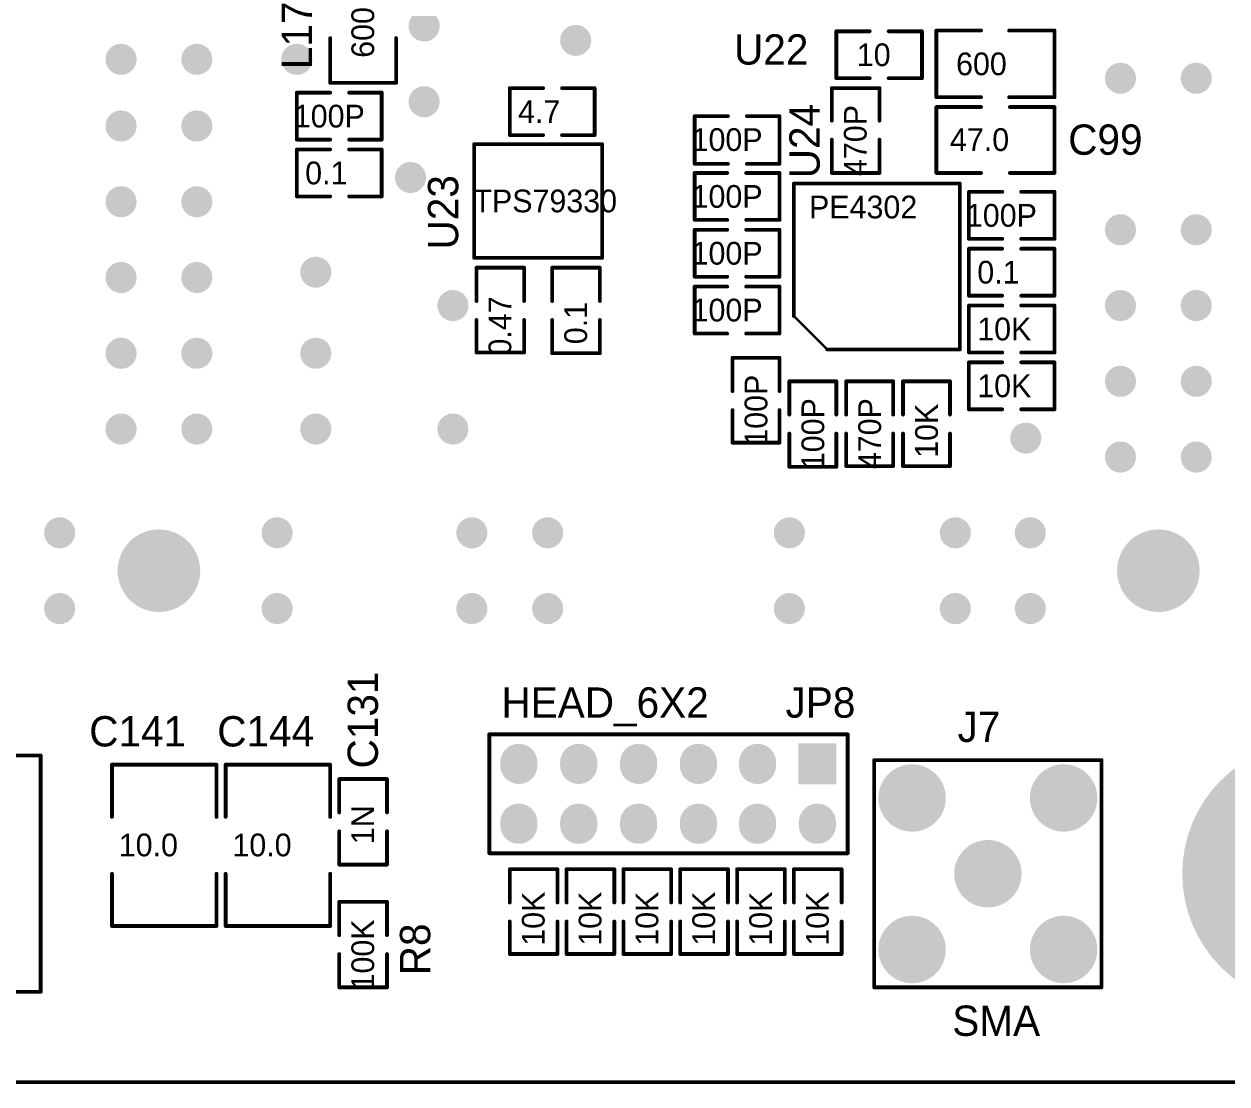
# Model space of a CAD drawing. Extents: x 3.3 to 12.8, y -4.6 to 5.5.
# Drawn here: x 9.709 to 11.297, y -4.626 to -3.227 of the extents above; entities that cross this region are included whole.
import ezdxf

# ---------------------------------------------------------------- set-up
doc = ezdxf.new("R2010")
doc.units = 0
doc.header["$MEASUREMENT"] = 0
for name, color, linetype in [('1', 5, 'CONTINUOUS'), ('2', 1, 'CONTINUOUS'), ('5', 7, 'CONTINUOUS')]:
    doc.layers.add(name, color=color, linetype=linetype)

msp = doc.modelspace()

# ---------------------------------------------------------------- linework, layer by layer
at = {"layer": '1', "const_width": 0.003}
for points in [[(10.781, -3.2357), (10.825, -3.2357, -1), (10.825, -3.2377), (10.781, -3.2377, -1), (10.781, -3.2357)], [(10.782, -3.2367), (10.782, -3.2987, -1), (10.78, -3.2987), (10.78, -3.2367, -1), (10.782, -3.2367)], [(10.894, -3.2377), (10.85, -3.2377, -1), (10.85, -3.2357), (10.894, -3.2357, -1), (10.894, -3.2377)], [(10.895, -3.2367), (10.895, -3.2987, -1), (10.893, -3.2987), (10.893, -3.2367, -1), (10.895, -3.2367)], [(10.913, -3.2347), (10.972, -3.2347, -1), (10.972, -3.2367), (10.913, -3.2367, -1), (10.913, -3.2347)], [(10.914, -3.2357), (10.914, -3.3237, -1), (10.912, -3.3237), (10.912, -3.2357, -1), (10.914, -3.2357)], [(11.069, -3.2367), (11.009, -3.2367, -1), (11.009, -3.2347), (11.069, -3.2347, -1), (11.069, -3.2367)], [(11.07, -3.2357), (11.07, -3.3237, -1), (11.068, -3.3237), (11.068, -3.2357, -1), (11.07, -3.2357)], [(10.112, -3.3047), (10.112, -3.2457, -1), (10.114, -3.2457), (10.114, -3.3047, -1), (10.112, -3.3047)], [(10.199, -3.3047), (10.199, -3.2457, -1), (10.201, -3.2457), (10.201, -3.3047, -1), (10.199, -3.3047)], [(10.781, -3.2977), (10.825, -3.2977, -1), (10.825, -3.2997), (10.781, -3.2997, -1), (10.781, -3.2977)], [(10.894, -3.2997), (10.85, -3.2997, -1), (10.85, -3.2977), (10.894, -3.2977, -1), (10.894, -3.2997)], [(10.069, -3.3167), (10.113, -3.3167, -1), (10.113, -3.3187), (10.069, -3.3187, -1), (10.069, -3.3167)], [(10.07, -3.3177), (10.07, -3.3797, -1), (10.068, -3.3797), (10.068, -3.3177, -1), (10.07, -3.3177)], [(10.2, -3.3057), (10.113, -3.3057, -1), (10.113, -3.3037), (10.2, -3.3037, -1), (10.2, -3.3057)], [(10.181, -3.3187), (10.138, -3.3187, -1), (10.138, -3.3167), (10.181, -3.3167, -1), (10.181, -3.3187)], [(10.182, -3.3177), (10.182, -3.3797, -1), (10.18, -3.3797), (10.18, -3.3177, -1), (10.182, -3.3177)], [(10.35, -3.3107), (10.394, -3.3107, -1), (10.394, -3.3127), (10.35, -3.3127, -1), (10.35, -3.3107)], [(10.351, -3.3117), (10.351, -3.3737, -1), (10.349, -3.3737), (10.349, -3.3117, -1), (10.351, -3.3117)], [(10.462, -3.3127), (10.419, -3.3127, -1), (10.419, -3.3107), (10.462, -3.3107, -1), (10.462, -3.3127)], [(10.463, -3.3117), (10.463, -3.3737, -1), (10.461, -3.3737), (10.461, -3.3117, -1), (10.463, -3.3117)], [(10.776, -3.3117), (10.776, -3.3547, -1), (10.774, -3.3547), (10.774, -3.3117, -1), (10.776, -3.3117)], [(10.775, -3.3107), (10.838, -3.3107, -1), (10.838, -3.3127), (10.775, -3.3127, -1), (10.775, -3.3107)], [(10.839, -3.3117), (10.839, -3.3547, -1), (10.837, -3.3547), (10.837, -3.3117, -1), (10.839, -3.3117)], [(10.913, -3.3227), (10.972, -3.3227, -1), (10.972, -3.3247), (10.913, -3.3247, -1), (10.913, -3.3227)], [(11.069, -3.3247), (11.009, -3.3247, -1), (11.009, -3.3227), (11.069, -3.3227, -1), (11.069, -3.3247)], [(10.594, -3.3477), (10.638, -3.3477, -1), (10.638, -3.3497), (10.594, -3.3497, -1), (10.594, -3.3477)], [(10.595, -3.3487), (10.595, -3.4117, -1), (10.593, -3.4117), (10.593, -3.3487, -1), (10.595, -3.3487)], [(10.706, -3.3497), (10.663, -3.3497, -1), (10.663, -3.3477), (10.706, -3.3477, -1), (10.706, -3.3497)], [(10.707, -3.3487), (10.707, -3.4117, -1), (10.705, -3.4117), (10.705, -3.3487, -1), (10.707, -3.3487)], [(10.972, -3.3377), (10.913, -3.3377, -1), (10.913, -3.3357), (10.972, -3.3357, -1), (10.972, -3.3377)], [(10.914, -3.3367), (10.914, -3.4237, -1), (10.912, -3.4237), (10.912, -3.3367, -1), (10.914, -3.3367)], [(11.01, -3.3357), (11.069, -3.3357, -1), (11.069, -3.3377), (11.01, -3.3377, -1), (11.01, -3.3357)], [(11.068, -3.4237), (11.068, -3.3367, -1), (11.07, -3.3367), (11.07, -3.4237, -1), (11.068, -3.4237)], [(10.069, -3.3787), (10.113, -3.3787, -1), (10.113, -3.3807), (10.069, -3.3807, -1), (10.069, -3.3787)], [(10.181, -3.3807), (10.138, -3.3807, -1), (10.138, -3.3787), (10.181, -3.3787, -1), (10.181, -3.3807)], [(10.35, -3.3727), (10.394, -3.3727, -1), (10.394, -3.3747), (10.35, -3.3747, -1), (10.35, -3.3727)], [(10.462, -3.3747), (10.419, -3.3747, -1), (10.419, -3.3727), (10.462, -3.3727, -1), (10.462, -3.3747)], [(10.774, -3.4237), (10.774, -3.3797, -1), (10.776, -3.3797), (10.776, -3.4237, -1), (10.774, -3.4237)], [(10.837, -3.4237), (10.837, -3.3797, -1), (10.839, -3.3797), (10.839, -3.4237, -1), (10.837, -3.4237)], [(10.069, -3.3917), (10.113, -3.3917, -1), (10.113, -3.3937), (10.069, -3.3937, -1), (10.069, -3.3917)], [(10.07, -3.3927), (10.07, -3.4547, -1), (10.068, -3.4547), (10.068, -3.3927, -1), (10.07, -3.3927)], [(10.181, -3.3937), (10.138, -3.3937, -1), (10.138, -3.3917), (10.181, -3.3917, -1), (10.181, -3.3937)], [(10.182, -3.3927), (10.182, -3.4547, -1), (10.18, -3.4547), (10.18, -3.3927, -1), (10.182, -3.3927)], [(10.303, -3.3847), (10.472, -3.3847, -1), (10.472, -3.3867), (10.303, -3.3867, -1), (10.303, -3.3847)], [(10.302, -3.5357), (10.302, -3.3857, -1), (10.304, -3.3857), (10.304, -3.5357, -1), (10.302, -3.5357)], [(10.471, -3.5357), (10.471, -3.3857, -1), (10.473, -3.3857), (10.473, -3.5357, -1), (10.471, -3.5357)], [(10.594, -3.4107), (10.638, -3.4107, -1), (10.638, -3.4127), (10.594, -3.4127, -1), (10.594, -3.4107)], [(10.706, -3.4127), (10.663, -3.4127, -1), (10.663, -3.4107), (10.706, -3.4107, -1), (10.706, -3.4127)], [(10.594, -3.4227), (10.637, -3.4227, -1), (10.637, -3.4247), (10.594, -3.4247, -1), (10.594, -3.4227)], [(10.595, -3.4237), (10.595, -3.4857, -1), (10.593, -3.4857), (10.593, -3.4237, -1), (10.595, -3.4237)], [(10.706, -3.4247), (10.662, -3.4247, -1), (10.662, -3.4227), (10.706, -3.4227, -1), (10.706, -3.4247)], [(10.707, -3.4237), (10.707, -3.4857, -1), (10.705, -3.4857), (10.705, -3.4237, -1), (10.707, -3.4237)], [(10.775, -3.4227), (10.838, -3.4227, -1), (10.838, -3.4247), (10.775, -3.4247, -1), (10.775, -3.4227)], [(10.972, -3.4247), (10.913, -3.4247, -1), (10.913, -3.4227), (10.972, -3.4227, -1), (10.972, -3.4247)], [(11.01, -3.4227), (11.069, -3.4227, -1), (11.069, -3.4247), (11.01, -3.4247, -1), (11.01, -3.4227)], [(10.725, -3.4367), (10.944, -3.4367, -1), (10.944, -3.4387), (10.725, -3.4387, -1), (10.725, -3.4367)], [(10.724, -3.6127), (10.724, -3.4377, -1), (10.726, -3.4377), (10.726, -3.6127, -1), (10.724, -3.6127)], [(10.943, -3.6567), (10.943, -3.4377, -1), (10.945, -3.4377), (10.945, -3.6567, -1), (10.943, -3.6567)], [(10.069, -3.4537), (10.113, -3.4537, -1), (10.113, -3.4557), (10.069, -3.4557, -1), (10.069, -3.4537)], [(10.181, -3.4557), (10.138, -3.4557, -1), (10.138, -3.4537), (10.181, -3.4537, -1), (10.181, -3.4557)], [(10.956, -3.4477), (11, -3.4477, -1), (11, -3.4497), (10.956, -3.4497, -1), (10.956, -3.4477)], [(10.955, -3.5107), (10.955, -3.4487, -1), (10.957, -3.4487), (10.957, -3.5107, -1), (10.955, -3.5107)], [(11.069, -3.4497), (11.025, -3.4497, -1), (11.025, -3.4477), (11.069, -3.4477, -1), (11.069, -3.4497)], [(11.068, -3.5107), (11.068, -3.4487, -1), (11.07, -3.4487), (11.07, -3.5107, -1), (11.068, -3.5107)], [(10.594, -3.4847), (10.637, -3.4847, -1), (10.637, -3.4867), (10.594, -3.4867, -1), (10.594, -3.4847)], [(10.706, -3.4867), (10.662, -3.4867, -1), (10.662, -3.4847), (10.706, -3.4847, -1), (10.706, -3.4867)], [(10.594, -3.4977), (10.637, -3.4977, -1), (10.637, -3.4997), (10.594, -3.4997, -1), (10.594, -3.4977)], [(10.595, -3.4987), (10.595, -3.5607, -1), (10.593, -3.5607), (10.593, -3.4987, -1), (10.595, -3.4987)], [(10.706, -3.4997), (10.662, -3.4997, -1), (10.662, -3.4977), (10.706, -3.4977, -1), (10.706, -3.4997)], [(10.707, -3.4987), (10.707, -3.5607, -1), (10.705, -3.5607), (10.705, -3.4987, -1), (10.707, -3.4987)], [(10.956, -3.5097), (11, -3.5097, -1), (11, -3.5117), (10.956, -3.5117, -1), (10.956, -3.5097)], [(11.069, -3.5117), (11.025, -3.5117, -1), (11.025, -3.5097), (11.069, -3.5097, -1), (11.069, -3.5117)], [(10.956, -3.5227), (11, -3.5227, -1), (11, -3.5247), (10.956, -3.5247, -1), (10.956, -3.5227)], [(10.955, -3.5857), (10.955, -3.5237, -1), (10.957, -3.5237), (10.957, -3.5857, -1), (10.955, -3.5857)], [(11.069, -3.5247), (11.025, -3.5247, -1), (11.025, -3.5227), (11.069, -3.5227, -1), (11.069, -3.5247)], [(11.068, -3.5857), (11.068, -3.5237, -1), (11.07, -3.5237), (11.07, -3.5857, -1), (11.068, -3.5857)], [(10.303, -3.5347), (10.472, -3.5347, -1), (10.472, -3.5367), (10.303, -3.5367, -1), (10.303, -3.5347)], [(10.307, -3.5487), (10.307, -3.5927, -1), (10.305, -3.5927), (10.305, -3.5487, -1), (10.307, -3.5487)], [(10.369, -3.5497), (10.306, -3.5497, -1), (10.306, -3.5477), (10.369, -3.5477, -1), (10.369, -3.5497)], [(10.37, -3.5487), (10.37, -3.5927, -1), (10.368, -3.5927), (10.368, -3.5487, -1), (10.37, -3.5487)], [(10.407, -3.5487), (10.407, -3.5927, -1), (10.405, -3.5927), (10.405, -3.5487, -1), (10.407, -3.5487)], [(10.406, -3.5477), (10.469, -3.5477, -1), (10.469, -3.5497), (10.406, -3.5497, -1), (10.406, -3.5477)], [(10.47, -3.5487), (10.47, -3.5927, -1), (10.468, -3.5927), (10.468, -3.5487, -1), (10.47, -3.5487)], [(10.594, -3.5597), (10.637, -3.5597, -1), (10.637, -3.5617), (10.594, -3.5617, -1), (10.594, -3.5597)], [(10.594, -3.5727), (10.637, -3.5727, -1), (10.637, -3.5747), (10.594, -3.5747, -1), (10.594, -3.5727)], [(10.595, -3.5737), (10.595, -3.6357, -1), (10.593, -3.6357), (10.593, -3.5737, -1), (10.595, -3.5737)], [(10.706, -3.5617), (10.662, -3.5617, -1), (10.662, -3.5597), (10.706, -3.5597, -1), (10.706, -3.5617)], [(10.706, -3.5747), (10.662, -3.5747, -1), (10.662, -3.5727), (10.706, -3.5727, -1), (10.706, -3.5747)], [(10.707, -3.5737), (10.707, -3.6357, -1), (10.705, -3.6357), (10.705, -3.5737, -1), (10.707, -3.5737)], [(10.956, -3.5847), (11, -3.5847, -1), (11, -3.5867), (10.956, -3.5867, -1), (10.956, -3.5847)], [(11.069, -3.5867), (11.025, -3.5867, -1), (11.025, -3.5847), (11.069, -3.5847, -1), (11.069, -3.5867)], [(10.956, -3.5977), (11, -3.5977, -1), (11, -3.5997), (10.956, -3.5997, -1), (10.956, -3.5977)], [(10.957, -3.5987), (10.957, -3.6607, -1), (10.955, -3.6607), (10.955, -3.5987, -1), (10.957, -3.5987)], [(11.069, -3.5997), (11.025, -3.5997, -1), (11.025, -3.5977), (11.069, -3.5977, -1), (11.069, -3.5997)], [(11.07, -3.5987), (11.07, -3.6607, -1), (11.068, -3.6607), (11.068, -3.5987, -1), (11.07, -3.5987)], [(10.305, -3.6607), (10.305, -3.6177, -1), (10.307, -3.6177), (10.307, -3.6607, -1), (10.305, -3.6607)], [(10.368, -3.6607), (10.368, -3.6177, -1), (10.37, -3.6177), (10.37, -3.6607, -1), (10.368, -3.6607)], [(10.405, -3.6617), (10.405, -3.6177, -1), (10.407, -3.6177), (10.407, -3.6617, -1), (10.405, -3.6617)], [(10.468, -3.6617), (10.468, -3.6177, -1), (10.47, -3.6177), (10.47, -3.6617, -1), (10.468, -3.6617)], [(10.769, -3.6567), (10.725, -3.6127, -1), (10.725, -3.6127), (10.769, -3.6567, -1), (10.769, -3.6567)], [(10.594, -3.6347), (10.637, -3.6347, -1), (10.637, -3.6367), (10.594, -3.6367, -1), (10.594, -3.6347)], [(10.706, -3.6367), (10.662, -3.6367, -1), (10.662, -3.6347), (10.706, -3.6347, -1), (10.706, -3.6367)], [(10.369, -3.6617), (10.306, -3.6617, -1), (10.306, -3.6597), (10.369, -3.6597, -1), (10.369, -3.6617)], [(10.406, -3.6607), (10.469, -3.6607, -1), (10.469, -3.6627), (10.406, -3.6627, -1), (10.406, -3.6607)], [(10.645, -3.6677), (10.645, -3.7117, -1), (10.643, -3.7117), (10.643, -3.6677, -1), (10.645, -3.6677)], [(10.644, -3.6667), (10.706, -3.6667, -1), (10.706, -3.6687), (10.644, -3.6687, -1), (10.644, -3.6667)], [(10.707, -3.6677), (10.707, -3.7117, -1), (10.705, -3.7117), (10.705, -3.6677, -1), (10.707, -3.6677)], [(10.769, -3.6557), (10.944, -3.6557, -1), (10.944, -3.6577), (10.769, -3.6577, -1), (10.769, -3.6557)], [(10.956, -3.6597), (11, -3.6597, -1), (11, -3.6617), (10.956, -3.6617, -1), (10.956, -3.6597)], [(11.069, -3.6617), (11.025, -3.6617, -1), (11.025, -3.6597), (11.069, -3.6597, -1), (11.069, -3.6617)], [(10.956, -3.6727), (11, -3.6727, -1), (11, -3.6747), (10.956, -3.6747, -1), (10.956, -3.6727)], [(10.957, -3.6737), (10.957, -3.7357, -1), (10.955, -3.7357), (10.955, -3.6737, -1), (10.957, -3.6737)], [(11.069, -3.6747), (11.025, -3.6747, -1), (11.025, -3.6727), (11.069, -3.6727, -1), (11.069, -3.6747)], [(11.07, -3.6737), (11.07, -3.7357, -1), (11.068, -3.7357), (11.068, -3.6737, -1), (11.07, -3.6737)], [(10.72, -3.6987), (10.72, -3.7427, -1), (10.718, -3.7427), (10.718, -3.6987, -1), (10.72, -3.6987)], [(10.719, -3.6977), (10.781, -3.6977, -1), (10.781, -3.6997), (10.719, -3.6997, -1), (10.719, -3.6977)], [(10.782, -3.6987), (10.782, -3.7427, -1), (10.78, -3.7427), (10.78, -3.6987, -1), (10.782, -3.6987)], [(10.795, -3.6987), (10.795, -3.7427, -1), (10.793, -3.7427), (10.793, -3.6987, -1), (10.795, -3.6987)], [(10.856, -3.6997), (10.794, -3.6997, -1), (10.794, -3.6977), (10.856, -3.6977, -1), (10.856, -3.6997)], [(10.857, -3.6987), (10.857, -3.7427, -1), (10.855, -3.7427), (10.855, -3.6987, -1), (10.857, -3.6987)], [(10.87, -3.6987), (10.87, -3.7427, -1), (10.868, -3.7427), (10.868, -3.6987, -1), (10.87, -3.6987)], [(10.931, -3.6997), (10.869, -3.6997, -1), (10.869, -3.6977), (10.931, -3.6977, -1), (10.931, -3.6997)], [(10.932, -3.6987), (10.932, -3.7427, -1), (10.93, -3.7427), (10.93, -3.6987, -1), (10.932, -3.6987)], [(10.643, -3.7797), (10.643, -3.7367, -1), (10.645, -3.7367), (10.645, -3.7797, -1), (10.643, -3.7797)], [(10.705, -3.7797), (10.705, -3.7367, -1), (10.707, -3.7367), (10.707, -3.7797, -1), (10.705, -3.7797)], [(10.956, -3.7347), (11, -3.7347, -1), (11, -3.7367), (10.956, -3.7367, -1), (10.956, -3.7347)], [(11.069, -3.7367), (11.025, -3.7367, -1), (11.025, -3.7347), (11.069, -3.7347, -1), (11.069, -3.7367)], [(10.644, -3.7787), (10.706, -3.7787, -1), (10.706, -3.7807), (10.644, -3.7807, -1), (10.644, -3.7787)], [(10.718, -3.8117), (10.718, -3.7677, -1), (10.72, -3.7677), (10.72, -3.8117, -1), (10.718, -3.8117)], [(10.78, -3.8117), (10.78, -3.7677, -1), (10.782, -3.7677), (10.782, -3.8117, -1), (10.78, -3.8117)], [(10.793, -3.8107), (10.793, -3.7677, -1), (10.795, -3.7677), (10.795, -3.8107, -1), (10.793, -3.8107)], [(10.855, -3.8107), (10.855, -3.7677, -1), (10.857, -3.7677), (10.857, -3.8107, -1), (10.855, -3.8107)], [(10.868, -3.8107), (10.868, -3.7677, -1), (10.87, -3.7677), (10.87, -3.8107, -1), (10.868, -3.8107)], [(10.93, -3.8107), (10.93, -3.7677, -1), (10.932, -3.7677), (10.932, -3.8107, -1), (10.93, -3.8107)], [(10.719, -3.8107), (10.781, -3.8107, -1), (10.781, -3.8127), (10.719, -3.8127, -1), (10.719, -3.8107)], [(10.856, -3.8117), (10.794, -3.8117, -1), (10.794, -3.8097), (10.856, -3.8097, -1), (10.856, -3.8117)], [(10.931, -3.8117), (10.869, -3.8117, -1), (10.869, -3.8097), (10.931, -3.8097, -1), (10.931, -3.8117)], [(10.796, -4.1657), (10.323, -4.1657, -1), (10.323, -4.1637), (10.796, -4.1637, -1), (10.796, -4.1657)], [(10.322, -4.3217), (10.322, -4.1647, -1), (10.324, -4.1647), (10.324, -4.3217, -1), (10.322, -4.3217)], [(10.795, -4.3217), (10.795, -4.1647, -1), (10.797, -4.1647), (10.797, -4.3217, -1), (10.795, -4.3217)], [(9.563, -4.1917), (9.731, -4.1917, -1), (9.731, -4.1937), (9.563, -4.1937, -1), (9.563, -4.1917)], [(9.73, -4.5047), (9.73, -4.1927, -1), (9.732, -4.1927), (9.732, -4.5047, -1), (9.73, -4.5047)], [(9.824, -4.2737), (9.824, -4.2047, -1), (9.826, -4.2047), (9.826, -4.2737, -1), (9.824, -4.2737)], [(9.825, -4.2037), (9.963, -4.2037, -1), (9.963, -4.2057), (9.825, -4.2057, -1), (9.825, -4.2037)], [(9.962, -4.2737), (9.962, -4.2047, -1), (9.964, -4.2047), (9.964, -4.2737, -1), (9.962, -4.2737)], [(9.974, -4.2737), (9.974, -4.2047, -1), (9.976, -4.2047), (9.976, -4.2737, -1), (9.974, -4.2737)], [(9.975, -4.2037), (10.113, -4.2037, -1), (10.113, -4.2057), (9.975, -4.2057, -1), (9.975, -4.2037)], [(10.112, -4.2737), (10.112, -4.2047, -1), (10.114, -4.2047), (10.114, -4.2737, -1), (10.112, -4.2737)], [(11.131, -4.1997), (10.831, -4.1997, -1), (10.831, -4.1977), (11.131, -4.1977, -1), (11.131, -4.1997)], [(10.83, -4.4987), (10.83, -4.1987, -1), (10.832, -4.1987), (10.832, -4.4987, -1), (10.83, -4.4987)], [(11.13, -4.4987), (11.13, -4.1987, -1), (11.132, -4.1987), (11.132, -4.4987, -1), (11.13, -4.4987)], [(10.126, -4.2237), (10.126, -4.2677, -1), (10.124, -4.2677), (10.124, -4.2237, -1), (10.126, -4.2237)], [(10.125, -4.2227), (10.188, -4.2227, -1), (10.188, -4.2247), (10.125, -4.2247, -1), (10.125, -4.2227)], [(10.189, -4.2237), (10.189, -4.2677, -1), (10.187, -4.2677), (10.187, -4.2237, -1), (10.189, -4.2237)], [(10.124, -4.3367), (10.124, -4.2927, -1), (10.126, -4.2927), (10.126, -4.3367, -1), (10.124, -4.3367)], [(10.187, -4.3367), (10.187, -4.2927, -1), (10.189, -4.2927), (10.189, -4.3367, -1), (10.187, -4.3367)], [(10.796, -4.3227), (10.323, -4.3227, -1), (10.323, -4.3207), (10.796, -4.3207, -1), (10.796, -4.3227)], [(9.826, -4.3487), (9.826, -4.4177, -1), (9.824, -4.4177), (9.824, -4.3487, -1), (9.826, -4.3487)], [(9.964, -4.3487), (9.964, -4.4177, -1), (9.962, -4.4177), (9.962, -4.3487, -1), (9.964, -4.3487)], [(9.976, -4.3487), (9.976, -4.4177, -1), (9.974, -4.4177), (9.974, -4.3487, -1), (9.976, -4.3487)], [(10.114, -4.3487), (10.114, -4.4177, -1), (10.112, -4.4177), (10.112, -4.3487, -1), (10.114, -4.3487)], [(10.125, -4.3357), (10.188, -4.3357, -1), (10.188, -4.3377), (10.125, -4.3377, -1), (10.125, -4.3357)], [(10.351, -4.3427), (10.351, -4.3867, -1), (10.349, -4.3867), (10.349, -4.3427, -1), (10.351, -4.3427)], [(10.35, -4.3417), (10.413, -4.3417, -1), (10.413, -4.3437), (10.35, -4.3437, -1), (10.35, -4.3417)], [(10.414, -4.3427), (10.414, -4.3867, -1), (10.412, -4.3867), (10.412, -4.3427, -1), (10.414, -4.3427)], [(10.426, -4.3427), (10.426, -4.3867, -1), (10.424, -4.3867), (10.424, -4.3427, -1), (10.426, -4.3427)], [(10.425, -4.3417), (10.488, -4.3417, -1), (10.488, -4.3437), (10.425, -4.3437, -1), (10.425, -4.3417)], [(10.489, -4.3427), (10.489, -4.3867, -1), (10.487, -4.3867), (10.487, -4.3427, -1), (10.489, -4.3427)], [(10.501, -4.3427), (10.501, -4.3867, -1), (10.499, -4.3867), (10.499, -4.3427, -1), (10.501, -4.3427)], [(10.5, -4.3417), (10.563, -4.3417, -1), (10.563, -4.3437), (10.5, -4.3437, -1), (10.5, -4.3417)], [(10.564, -4.3427), (10.564, -4.3867, -1), (10.562, -4.3867), (10.562, -4.3427, -1), (10.564, -4.3427)], [(10.576, -4.3427), (10.576, -4.3867, -1), (10.574, -4.3867), (10.574, -4.3427, -1), (10.576, -4.3427)], [(10.575, -4.3417), (10.638, -4.3417, -1), (10.638, -4.3437), (10.575, -4.3437, -1), (10.575, -4.3417)], [(10.639, -4.3427), (10.639, -4.3867, -1), (10.637, -4.3867), (10.637, -4.3427, -1), (10.639, -4.3427)], [(10.651, -4.3427), (10.651, -4.3867, -1), (10.649, -4.3867), (10.649, -4.3427, -1), (10.651, -4.3427)], [(10.65, -4.3417), (10.713, -4.3417, -1), (10.713, -4.3437), (10.65, -4.3437, -1), (10.65, -4.3417)], [(10.714, -4.3427), (10.714, -4.3867, -1), (10.712, -4.3867), (10.712, -4.3427, -1), (10.714, -4.3427)], [(10.726, -4.3427), (10.726, -4.3867, -1), (10.724, -4.3867), (10.724, -4.3427, -1), (10.726, -4.3427)], [(10.725, -4.3417), (10.788, -4.3417, -1), (10.788, -4.3437), (10.725, -4.3437, -1), (10.725, -4.3417)], [(10.789, -4.3427), (10.789, -4.3867, -1), (10.787, -4.3867), (10.787, -4.3427, -1), (10.789, -4.3427)], [(10.125, -4.3847), (10.188, -4.3847, -1), (10.188, -4.3867), (10.125, -4.3867, -1), (10.125, -4.3847)], [(10.126, -4.3857), (10.126, -4.4297, -1), (10.124, -4.4297), (10.124, -4.3857, -1), (10.126, -4.3857)], [(10.189, -4.3857), (10.189, -4.4297, -1), (10.187, -4.4297), (10.187, -4.3857, -1), (10.189, -4.3857)], [(10.349, -4.4547), (10.349, -4.4117, -1), (10.351, -4.4117), (10.351, -4.4547, -1), (10.349, -4.4547)], [(10.412, -4.4547), (10.412, -4.4117, -1), (10.414, -4.4117), (10.414, -4.4547, -1), (10.412, -4.4547)], [(10.424, -4.4547), (10.424, -4.4117, -1), (10.426, -4.4117), (10.426, -4.4547, -1), (10.424, -4.4547)], [(10.487, -4.4547), (10.487, -4.4117, -1), (10.489, -4.4117), (10.489, -4.4547, -1), (10.487, -4.4547)], [(10.499, -4.4547), (10.499, -4.4117, -1), (10.501, -4.4117), (10.501, -4.4547, -1), (10.499, -4.4547)], [(10.562, -4.4547), (10.562, -4.4117, -1), (10.564, -4.4117), (10.564, -4.4547, -1), (10.562, -4.4547)], [(10.574, -4.4547), (10.574, -4.4117, -1), (10.576, -4.4117), (10.576, -4.4547, -1), (10.574, -4.4547)], [(10.637, -4.4547), (10.637, -4.4117, -1), (10.639, -4.4117), (10.639, -4.4547, -1), (10.637, -4.4547)], [(10.649, -4.4547), (10.649, -4.4117, -1), (10.651, -4.4117), (10.651, -4.4547, -1), (10.649, -4.4547)], [(10.712, -4.4547), (10.712, -4.4117, -1), (10.714, -4.4117), (10.714, -4.4547, -1), (10.712, -4.4547)], [(10.724, -4.4547), (10.724, -4.4117, -1), (10.726, -4.4117), (10.726, -4.4547, -1), (10.724, -4.4547)], [(10.787, -4.4547), (10.787, -4.4117, -1), (10.789, -4.4117), (10.789, -4.4547, -1), (10.787, -4.4547)], [(9.825, -4.4167), (9.963, -4.4167, -1), (9.963, -4.4187), (9.825, -4.4187, -1), (9.825, -4.4167)], [(9.975, -4.4167), (10.113, -4.4167, -1), (10.113, -4.4187), (9.975, -4.4187, -1), (9.975, -4.4167)], [(10.126, -4.4547), (10.126, -4.4987, -1), (10.124, -4.4987), (10.124, -4.4547, -1), (10.126, -4.4547)], [(10.189, -4.4547), (10.189, -4.4987, -1), (10.187, -4.4987), (10.187, -4.4547, -1), (10.189, -4.4547)], [(10.35, -4.4537), (10.413, -4.4537, -1), (10.413, -4.4557), (10.35, -4.4557, -1), (10.35, -4.4537)], [(10.425, -4.4537), (10.488, -4.4537, -1), (10.488, -4.4557), (10.425, -4.4557, -1), (10.425, -4.4537)], [(10.5, -4.4537), (10.563, -4.4537, -1), (10.563, -4.4557), (10.5, -4.4557, -1), (10.5, -4.4537)], [(10.575, -4.4537), (10.638, -4.4537, -1), (10.638, -4.4557), (10.575, -4.4557, -1), (10.575, -4.4537)], [(10.65, -4.4537), (10.713, -4.4537, -1), (10.713, -4.4557), (10.65, -4.4557, -1), (10.65, -4.4537)], [(10.725, -4.4537), (10.788, -4.4537, -1), (10.788, -4.4557), (10.725, -4.4557, -1), (10.725, -4.4537)], [(9.563, -4.5037), (9.731, -4.5037, -1), (9.731, -4.5057), (9.563, -4.5057, -1), (9.563, -4.5037)], [(10.188, -4.4997), (10.125, -4.4997, -1), (10.125, -4.4977), (10.188, -4.4977, -1), (10.188, -4.4997)], [(11.131, -4.4997), (10.831, -4.4997, -1), (10.831, -4.4977), (11.131, -4.4977, -1), (11.131, -4.4997)]]:
    msp.add_lwpolyline(points, format="xyb", dxfattribs=at)
at = {"layer": '5'}
for points, const_width in [([(10.237, -3.2197), (10.237, -3.2197, -1), (10.237, -3.2397), (10.237, -3.2397, -1), (10.237, -3.2197)], 0.021), ([(10.437, -3.2387), (10.437, -3.2387, -1), (10.437, -3.2587), (10.437, -3.2587, -1), (10.437, -3.2387)], 0.021), ([(9.837, -3.2637), (9.837, -3.2637, -1), (9.837, -3.2837), (9.837, -3.2837, -1), (9.837, -3.2637)], 0.021), ([(9.937, -3.2637), (9.937, -3.2637, -1), (9.937, -3.2837), (9.937, -3.2837, -1), (9.937, -3.2637)], 0.021), ([(10.069, -3.2637), (10.069, -3.2637, -1), (10.069, -3.2837), (10.069, -3.2837, -1), (10.069, -3.2637)], 0.021), ([(11.156, -3.2887), (11.156, -3.2887, -1), (11.156, -3.3087), (11.156, -3.3087, -1), (11.156, -3.2887)], 0.021), ([(11.256, -3.2887), (11.256, -3.2887, -1), (11.256, -3.3087), (11.256, -3.3087, -1), (11.256, -3.2887)], 0.021), ([(10.237, -3.3197), (10.237, -3.3197, -1), (10.237, -3.3397), (10.237, -3.3397, -1), (10.237, -3.3197)], 0.021), ([(9.837, -3.3517), (9.837, -3.3517, -1), (9.837, -3.3717), (9.837, -3.3717, -1), (9.837, -3.3517)], 0.021), ([(9.937, -3.3517), (9.937, -3.3517, -1), (9.937, -3.3717), (9.937, -3.3717, -1), (9.937, -3.3517)], 0.021), ([(10.219, -3.4197), (10.219, -3.4197, -1), (10.219, -3.4397), (10.219, -3.4397, -1), (10.219, -3.4197)], 0.021), ([(9.837, -3.4517), (9.837, -3.4517, -1), (9.837, -3.4717), (9.837, -3.4717, -1), (9.837, -3.4517)], 0.021), ([(9.937, -3.4517), (9.937, -3.4517, -1), (9.937, -3.4717), (9.937, -3.4717, -1), (9.937, -3.4517)], 0.021), ([(11.156, -3.4887), (11.156, -3.4887, -1), (11.156, -3.5087), (11.156, -3.5087, -1), (11.156, -3.4887)], 0.021), ([(11.256, -3.4887), (11.256, -3.4887, -1), (11.256, -3.5087), (11.256, -3.5087, -1), (11.256, -3.4887)], 0.021), ([(10.094, -3.5447), (10.094, -3.5447, -1), (10.094, -3.5647), (10.094, -3.5647, -1), (10.094, -3.5447)], 0.021), ([(9.837, -3.5517), (9.837, -3.5517, -1), (9.837, -3.5717), (9.837, -3.5717, -1), (9.837, -3.5517)], 0.021), ([(9.937, -3.5517), (9.937, -3.5517, -1), (9.937, -3.5717), (9.937, -3.5717, -1), (9.937, -3.5517)], 0.021), ([(10.275, -3.5887), (10.275, -3.5887, -1), (10.275, -3.6087), (10.275, -3.6087, -1), (10.275, -3.5887)], 0.021), ([(11.156, -3.5887), (11.156, -3.5887, -1), (11.156, -3.6087), (11.156, -3.6087, -1), (11.156, -3.5887)], 0.021), ([(11.256, -3.5887), (11.256, -3.5887, -1), (11.256, -3.6087), (11.256, -3.6087, -1), (11.256, -3.5887)], 0.021), ([(9.837, -3.6517), (9.837, -3.6517, -1), (9.837, -3.6717), (9.837, -3.6717, -1), (9.837, -3.6517)], 0.021), ([(9.937, -3.6517), (9.937, -3.6517, -1), (9.937, -3.6717), (9.937, -3.6717, -1), (9.937, -3.6517)], 0.021), ([(10.094, -3.6517), (10.094, -3.6517, -1), (10.094, -3.6717), (10.094, -3.6717, -1), (10.094, -3.6517)], 0.021), ([(11.156, -3.6887), (11.156, -3.6887, -1), (11.156, -3.7087), (11.156, -3.7087, -1), (11.156, -3.6887)], 0.021), ([(11.256, -3.6887), (11.256, -3.6887, -1), (11.256, -3.7087), (11.256, -3.7087, -1), (11.256, -3.6887)], 0.021), ([(9.837, -3.7517), (9.837, -3.7517, -1), (9.837, -3.7717), (9.837, -3.7717, -1), (9.837, -3.7517)], 0.021), ([(9.937, -3.7517), (9.937, -3.7517, -1), (9.937, -3.7717), (9.937, -3.7717, -1), (9.937, -3.7517)], 0.021), ([(10.094, -3.7517), (10.094, -3.7517, -1), (10.094, -3.7717), (10.094, -3.7717, -1), (10.094, -3.7517)], 0.021), ([(10.275, -3.7517), (10.275, -3.7517, -1), (10.275, -3.7717), (10.275, -3.7717, -1), (10.275, -3.7517)], 0.021), ([(11.031, -3.7637), (11.031, -3.7637, -1), (11.031, -3.7837), (11.031, -3.7837, -1), (11.031, -3.7637)], 0.021), ([(11.156, -3.7887), (11.156, -3.7887, -1), (11.156, -3.8087), (11.156, -3.8087, -1), (11.156, -3.7887)], 0.021), ([(11.256, -3.7887), (11.256, -3.7887, -1), (11.256, -3.8087), (11.256, -3.8087, -1), (11.256, -3.7887)], 0.021), ([(9.756, -3.8887), (9.756, -3.8887, -1), (9.756, -3.9087), (9.756, -3.9087, -1), (9.756, -3.8887)], 0.021), ([(10.043, -3.8887), (10.043, -3.8887, -1), (10.043, -3.9087), (10.043, -3.9087, -1), (10.043, -3.8887)], 0.021), ([(10.3, -3.8887), (10.3, -3.8887, -1), (10.3, -3.9087), (10.3, -3.9087, -1), (10.3, -3.8887)], 0.021), ([(10.4, -3.8887), (10.4, -3.8887, -1), (10.4, -3.9087), (10.4, -3.9087, -1), (10.4, -3.8887)], 0.021), ([(10.719, -3.8887), (10.719, -3.8887, -1), (10.719, -3.9087), (10.719, -3.9087, -1), (10.719, -3.8887)], 0.021), ([(10.938, -3.8887), (10.938, -3.8887, -1), (10.938, -3.9087), (10.938, -3.9087, -1), (10.938, -3.8887)], 0.021), ([(11.037, -3.8887), (11.037, -3.8887, -1), (11.037, -3.9087), (11.037, -3.9087, -1), (11.037, -3.8887)], 0.021), ([(9.887, -3.9217), (9.887, -3.9217, -1), (9.887, -3.9757), (9.887, -3.9757, -1), (9.887, -3.9217)], 0.055), ([(11.206, -3.9217), (11.206, -3.9217, -1), (11.206, -3.9757), (11.206, -3.9757, -1), (11.206, -3.9217)], 0.055), ([(9.756, -3.9887), (9.756, -3.9887, -1), (9.756, -4.0087), (9.756, -4.0087, -1), (9.756, -3.9887)], 0.021), ([(10.043, -3.9887), (10.043, -3.9887, -1), (10.043, -4.0087), (10.043, -4.0087, -1), (10.043, -3.9887)], 0.021), ([(10.3, -3.9887), (10.3, -3.9887, -1), (10.3, -4.0087), (10.3, -4.0087, -1), (10.3, -3.9887)], 0.021), ([(10.4, -3.9887), (10.4, -3.9887, -1), (10.4, -4.0087), (10.4, -4.0087, -1), (10.4, -3.9887)], 0.021), ([(10.719, -3.9887), (10.719, -3.9887, -1), (10.719, -4.0087), (10.719, -4.0087, -1), (10.719, -3.9887)], 0.021), ([(10.938, -3.9887), (10.938, -3.9887, -1), (10.938, -4.0087), (10.938, -4.0087, -1), (10.938, -3.9887)], 0.021), ([(11.037, -3.9887), (11.037, -3.9887, -1), (11.037, -4.0087), (11.037, -4.0087, -1), (11.037, -3.9887)], 0.021), ([(11.412, -4.2617), (11.412, -4.2617, -1), (11.412, -4.4357), (11.412, -4.4357, -1), (11.412, -4.2617)], 0.175), ([(10.35, -4.2057), (10.35, -4.2017, -1), (10.374, -4.2017), (10.374, -4.2057, -1), (10.35, -4.2057)], 0.025), ([(10.429, -4.2057), (10.429, -4.2017, -1), (10.453, -4.2017), (10.453, -4.2057, -1), (10.429, -4.2057)], 0.025), ([(10.508, -4.2057), (10.508, -4.2017, -1), (10.532, -4.2017), (10.532, -4.2057, -1), (10.508, -4.2057)], 0.025), ([(10.587, -4.2057), (10.587, -4.2017, -1), (10.611, -4.2017), (10.611, -4.2057, -1), (10.587, -4.2057)], 0.025), ([(10.665, -4.2057), (10.665, -4.2017, -1), (10.689, -4.2017), (10.689, -4.2057, -1), (10.665, -4.2057)], 0.025), ([(10.881, -4.2267), (10.881, -4.2267, -1), (10.881, -4.2707), (10.881, -4.2707, -1), (10.881, -4.2267)], 0.045), ([(11.081, -4.2267), (11.081, -4.2267, -1), (11.081, -4.2707), (11.081, -4.2707, -1), (11.081, -4.2267)], 0.045), ([(10.35, -4.2847), (10.35, -4.2807, -1), (10.374, -4.2807), (10.374, -4.2847, -1), (10.35, -4.2847)], 0.025), ([(10.429, -4.2847), (10.429, -4.2807, -1), (10.453, -4.2807), (10.453, -4.2847, -1), (10.429, -4.2847)], 0.025), ([(10.508, -4.2847), (10.508, -4.2807, -1), (10.532, -4.2807), (10.532, -4.2847, -1), (10.508, -4.2847)], 0.025), ([(10.587, -4.2847), (10.587, -4.2807, -1), (10.611, -4.2807), (10.611, -4.2847, -1), (10.587, -4.2847)], 0.025), ([(10.665, -4.2847), (10.665, -4.2807, -1), (10.689, -4.2807), (10.689, -4.2847, -1), (10.665, -4.2847)], 0.025), ([(10.744, -4.2847), (10.744, -4.2807, -1), (10.768, -4.2807), (10.768, -4.2847, -1), (10.744, -4.2847)], 0.025), ([(10.981, -4.3267), (10.981, -4.3267, -1), (10.981, -4.3707), (10.981, -4.3707, -1), (10.981, -4.3267)], 0.045), ([(10.881, -4.4267), (10.881, -4.4267, -1), (10.881, -4.4707), (10.881, -4.4707, -1), (10.881, -4.4267)], 0.045), ([(11.081, -4.4267), (11.081, -4.4267, -1), (11.081, -4.4707), (11.081, -4.4707, -1), (11.081, -4.4267)], 0.045), ([(12.763, -4.6247), (3.325, -4.6247, -1), (3.325, -4.6227), (12.763, -4.6227, -1), (12.763, -4.6247)], 0.003)]:
    msp.add_lwpolyline(points, format="xyb", dxfattribs=dict(at, const_width=const_width))
at = {"layer": '5', "const_width": 0.05}
msp.add_lwpolyline([(10.756, -4.1767), (10.756, -4.2307)], dxfattribs=at)

# ---------------------------------------------------------------- texts
at = {"layer": '1'}
for s, p in [('L17', (10.089, -3.2867)), ('U24', (10.759, -3.4307)), ('U23', (10.282, -3.5247)), ('C131', (10.176, -4.2097)), ('R8', (10.245, -4.4827))]:
    msp.add_text(s, height=0.04, rotation=90, dxfattribs=at).set_placement(p)
for s, p in [('U22', (10.646, -3.2807)), ('C99', (11.087, -3.3997)), ('JP8', (10.714, -4.1427)), ('C141', (9.795, -4.1807)), ('C144', (9.964, -4.1807)), ('J7', (10.941, -4.1747))]:
    msp.add_text(s, height=0.04, dxfattribs=at).set_placement(p)
at = {"layer": '2'}
for s, p in [('600', (10.171, -3.2717)), ('470P', (10.821, -3.4277)), ('0.47', (10.352, -3.6647)), ('0.1', (10.452, -3.6497)), ('100P', (10.69, -3.7837)), ('100P', (10.765, -3.8147)), ('470P', (10.84, -3.8147)), ('10K', (10.915, -3.7997)), ('1N', (10.171, -4.3097)), ('10K', (10.396, -4.4437)), ('10K', (10.471, -4.4437)), ('10K', (10.546, -4.4437)), ('10K', (10.621, -4.4437)), ('10K', (10.696, -4.4437)), ('10K', (10.771, -4.4437)), ('100K', (10.171, -4.5027))]:
    msp.add_text(s, height=0.03, rotation=90, dxfattribs=at).set_placement(p)
for s, height, p in [('10', 0.03, (10.808, -3.2827)), ('600', 0.03, (10.939, -3.2947)), ('100P', 0.03, (10.065, -3.3637)), ('4.7', 0.03, (10.361, -3.3577)), ('100P', 0.03, (10.59, -3.3947)), ('47.0', 0.03, (10.931, -3.3947)), ('0.1', 0.03, (10.08, -3.4387)), ('100P', 0.03, (10.59, -3.4697)), ('TPS79330', 0.03, (10.302, -3.4757)), ('PE4302', 0.03, (10.745, -3.4837)), ('100P', 0.03, (10.952, -3.4947)), ('100P', 0.03, (10.59, -3.5447)), ('0.1', 0.03, (10.967, -3.5697)), ('100P', 0.03, (10.59, -3.6197)), ('10K', 0.03, (10.967, -3.6447)), ('10K', 0.03, (10.967, -3.7197)), ('HEAD_6X2', 0.04, (10.339, -4.1427)), ('10.0', 0.03, (9.834, -4.3257)), ('10.0', 0.03, (9.984, -4.3257)), ('SMA', 0.04, (10.934, -4.5627))]:
    msp.add_text(s, height=height, dxfattribs=at).set_placement(p)

doc.saveas('drawing.dxf')
